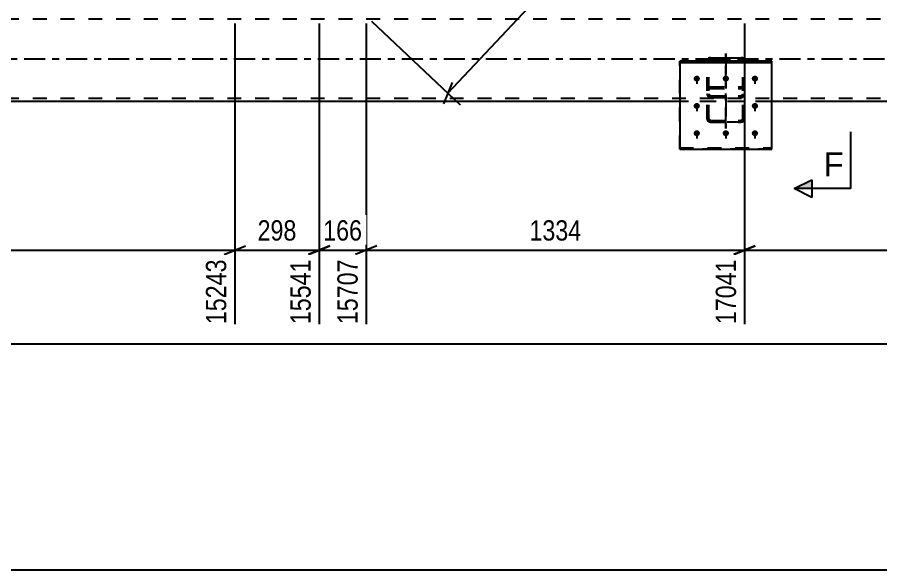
# Model space of a CAD drawing. Header units: millimetres. Extents: x -170 to 1019, y -677 to 164.
# Drawn here: x 539.1 to 660.8, y -199.6 to -121.7 of the extents above; entities that cross this region are included whole.
import ezdxf

# ---------------------------------------------------------------- set-up
doc = ezdxf.new("R2010")
doc.units = ezdxf.units.MM
doc.linetypes.add('DXK_LINE_DOT2', pattern=[3.9198, 1.9599, -1.9599])
doc.linetypes.add('DXK_LINE_DOT3', pattern=[5.9187, 2.979, -0.9799, 0.9799, -0.9799])
doc.styles.add('Arial', font='ARIAL.TTF', dxfattribs={"height": 0.2})
doc.styles.add('Arial Narrow', font='ARIALN.TTF', dxfattribs={"height": 0.2})

# ---------------------------------------------------------------- blocks, each defined once
blk = doc.blocks.new('Part-570387359-7584 - 7578')
at = {"color": 7, "linetype": 'DXK_LINE_DOT2'}
for p, q in [((636.4, -127.75), (636.36, -127.94)), ((636.6, -127.94), (636.62, -127.84)), ((636.62, -127.84), (636.67, -127.76)), ((636.84, -127.43), (636.66, -127.47)), ((636.67, -127.76), (636.75, -127.7)), ((636.75, -127.7), (636.84, -127.69)), ((636.84, -127.43), (641.16, -127.43)), ((636.84, -127.69), (641.16, -127.69)), ((641.34, -127.47), (641.16, -127.43)), ((641.16, -127.69), (641.25, -127.7)), ((641.25, -127.7), (641.33, -127.76)), ((641.33, -127.76), (641.38, -127.84)), ((641.38, -127.84), (641.4, -127.94)), ((641.64, -127.94), (641.6, -127.75)), ((636.36, -136.04), (636.36, -127.94)), ((636.6, -136.04), (636.6, -127.94)), ((641.4, -136.04), (641.4, -127.94)), ((641.64, -136.04), (641.64, -127.94)), ((636.66, -131.57), (636.84, -131.53)), ((636.84, -131.53), (641.16, -131.53)), ((641.16, -131.53), (641.34, -131.57)), ((636.36, -131.98), (636.4, -131.81)), ((636.36, -132.54), (636.4, -132.73)), ((636.4, -131.81), (636.5, -131.67)), ((636.5, -131.67), (636.66, -131.57)), ((636.62, -131.9), (636.6, -131.98)), ((636.62, -132.64), (636.6, -132.54)), ((636.67, -131.83), (636.62, -131.9)), ((636.67, -132.72), (636.62, -132.64)), ((636.75, -131.78), (636.67, -131.83)), ((636.75, -132.77), (636.67, -132.72)), ((636.84, -131.76), (636.75, -131.78)), ((636.84, -131.76), (641.16, -131.76)), ((641.25, -131.78), (641.16, -131.76)), ((641.33, -131.83), (641.25, -131.78)), ((641.33, -132.72), (641.25, -132.77)), ((641.38, -131.9), (641.33, -131.83)), ((641.38, -132.64), (641.33, -132.72)), ((641.34, -131.57), (641.5, -131.67)), ((641.4, -131.98), (641.38, -131.9)), ((641.4, -132.54), (641.38, -132.64)), ((641.5, -131.67), (641.6, -131.81)), ((641.6, -131.81), (641.64, -131.98)), ((641.6, -132.73), (641.64, -132.54)), ((636.66, -133.01), (636.75, -133.03)), ((636.84, -132.79), (636.75, -132.77)), ((636.75, -133.03), (636.84, -133.05)), ((636.84, -132.79), (641.16, -132.79)), ((636.84, -133.05), (641.16, -133.05)), ((641.25, -132.77), (641.16, -132.79)), ((641.16, -133.05), (641.33, -133.01)), ((641.33, -133.01), (641.34, -133.01)), ((636.4, -136.22), (636.36, -136.04)), ((636.5, -136.36), (636.4, -136.22)), ((636.66, -136.46), (636.5, -136.36)), ((636.6, -136.04), (636.62, -136.13)), ((636.62, -136.13), (636.67, -136.2)), ((636.67, -136.2), (636.75, -136.25)), ((636.75, -136.25), (636.84, -136.27)), ((636.84, -136.27), (641.16, -136.27)), ((641.16, -136.27), (641.25, -136.25)), ((641.25, -136.25), (641.33, -136.2)), ((641.33, -136.2), (641.38, -136.13)), ((641.5, -136.36), (641.34, -136.46)), ((641.38, -136.13), (641.4, -136.04)), ((641.6, -136.22), (641.5, -136.36)), ((641.64, -136.04), (641.6, -136.22)), ((636.84, -136.5), (636.66, -136.46)), ((641.16, -136.5), (636.84, -136.5)), ((641.34, -136.46), (641.16, -136.5))]:
    blk.add_line(p, q, dxfattribs=at)
at = {"color": 7, "linetype": 'DXK_LINE_DOT3'}
blk.add_line((639, -137.43), (639, -126.82), dxfattribs=at)
at = {"color": 7, "linetype": 'DXK_LINE_DOT2'}
for centre, start, end in [((636.86, -127.92), 114.32, 159.2417), ((641.14, -127.92), 20.7583, 65.68), ((636.86, -132.56), 200.7583, 245.68), ((641.14, -132.56), 294.32, 339.2417)]:
    blk.add_arc(centre, 0.496, start, end, dxfattribs=at)
blk = doc.blocks.new('Part-570387359-7583 - 7578')
at = {"color": 2, "linetype": 'Continuous'}
for p, q in [((636.37, -127.91), (636.4, -127.74)), ((636.66, -127.47), (636.84, -127.43)), ((636.84, -127.43), (641.16, -127.43)), ((641.16, -127.43), (641.34, -127.47)), ((641.6, -127.74), (641.63, -127.91))]:
    blk.add_line(p, q, dxfattribs=at)
at = {"color": 7, "linetype": 'DXK_LINE_DOT2'}
for p, q in [((636.62, -127.84), (636.6, -127.94)), ((636.67, -127.76), (636.62, -127.84)), ((636.75, -127.7), (636.67, -127.76)), ((636.84, -127.68), (636.75, -127.7)), ((636.84, -127.68), (641.16, -127.68)), ((641.25, -127.7), (641.16, -127.68)), ((641.33, -127.76), (641.25, -127.7)), ((641.38, -127.84), (641.33, -127.76)), ((641.4, -127.94), (641.38, -127.84)), ((636.36, -127.94), (636.37, -127.91)), ((636.36, -136.04), (636.36, -127.94)), ((636.6, -136.04), (636.6, -127.94)), ((641.4, -136.04), (641.4, -127.94)), ((641.63, -127.91), (641.64, -127.94)), ((641.64, -136.04), (641.64, -127.94)), ((636.84, -131.53), (636.66, -131.57)), ((636.84, -131.53), (641.16, -131.53)), ((641.34, -131.57), (641.16, -131.53)), ((636.4, -131.81), (636.36, -131.98)), ((636.4, -132.73), (636.36, -132.54)), ((636.5, -131.67), (636.4, -131.81)), ((636.66, -131.57), (636.5, -131.67)), ((636.6, -131.98), (636.62, -131.9)), ((636.6, -132.54), (636.62, -132.64)), ((636.62, -131.9), (636.67, -131.83)), ((636.62, -132.64), (636.67, -132.72)), ((636.67, -131.83), (636.75, -131.78)), ((636.67, -132.72), (636.75, -132.77)), ((636.75, -131.78), (636.84, -131.76)), ((636.84, -131.76), (641.16, -131.76)), ((641.16, -131.76), (641.25, -131.78)), ((641.25, -131.78), (641.33, -131.83)), ((641.25, -132.77), (641.33, -132.72)), ((641.33, -131.83), (641.38, -131.9)), ((641.33, -132.72), (641.38, -132.64)), ((641.5, -131.67), (641.34, -131.57)), ((641.38, -131.9), (641.4, -131.98)), ((641.38, -132.64), (641.4, -132.54)), ((641.6, -131.81), (641.5, -131.67)), ((641.64, -131.98), (641.6, -131.81)), ((641.64, -132.54), (641.6, -132.73)), ((636.84, -133.05), (636.66, -133.01)), ((636.75, -132.77), (636.84, -132.79)), ((636.84, -132.79), (641.16, -132.79)), ((636.84, -133.05), (641.16, -133.05)), ((641.16, -132.79), (641.25, -132.77)), ((641.34, -133.01), (641.16, -133.05)), ((636.36, -136.04), (636.4, -136.22)), ((636.4, -136.22), (636.5, -136.36)), ((636.5, -136.36), (636.66, -136.46)), ((636.62, -136.13), (636.6, -136.04)), ((636.67, -136.2), (636.62, -136.13)), ((636.75, -136.25), (636.67, -136.2)), ((636.84, -136.27), (636.75, -136.25)), ((636.84, -136.27), (641.16, -136.27)), ((641.25, -136.25), (641.16, -136.27)), ((641.33, -136.2), (641.25, -136.25)), ((641.38, -136.13), (641.33, -136.2)), ((641.34, -136.46), (641.5, -136.36)), ((641.4, -136.04), (641.38, -136.13)), ((641.5, -136.36), (641.6, -136.22)), ((641.6, -136.22), (641.64, -136.04)), ((636.66, -136.46), (636.84, -136.5)), ((636.84, -136.5), (641.16, -136.5)), ((641.16, -136.5), (641.34, -136.46))]:
    blk.add_line(p, q, dxfattribs=at)
at = {"color": 7, "linetype": 'DXK_LINE_DOT3'}
blk.add_line((639, -126.82), (639, -137.43), dxfattribs=at)
at = {"color": 2, "linetype": 'Continuous'}
for centre, start, end in [((636.86, -127.92), 114.3199, 159.2417), ((641.14, -127.92), 20.7583, 65.6801)]:
    blk.add_arc(centre, 0.496, start, end, dxfattribs=at)
at = {"color": 7, "linetype": 'DXK_LINE_DOT2'}
for centre, start, end in [((636.86, -132.56), 200.7583, 245.6801), ((641.14, -132.56), 294.3199, 339.2417)]:
    blk.add_arc(centre, 0.496, start, end, dxfattribs=at)
blk = doc.blocks.new('Part-570387359-7587 - 7578')
at = {"color": 2, "linetype": 'Continuous'}
for p, q in [((645.5, -127.91), (632.5, -127.91)), ((632.5, -127.91), (632.5, -140.34)), ((632.5, -128.13), (645.5, -128.13)), ((645.5, -140.34), (645.5, -127.91)), ((632.5, -140.34), (645.5, -140.34))]:
    blk.add_line(p, q, dxfattribs=at)
at = {"color": 7, "linetype": 'DXK_LINE_DOT2'}
blk.add_line((632.5, -140.12), (645.5, -140.12), dxfattribs=at)
blk = doc.blocks.new('Part-570387359-7681 - 7578')
at = {"color": 7, "linetype": 'DXK_LINE_DOT2'}
for p, q in [((632.5, -140.34), (632.5, -127.91)), ((632.5, -127.91), (645.5, -127.91)), ((632.5, -128.13), (645.5, -128.13)), ((645.5, -140.34), (645.5, -127.91)), ((632.5, -140.12), (645.5, -140.12)), ((645.5, -140.34), (632.5, -140.34))]:
    blk.add_line(p, q, dxfattribs=at)
blk = doc.blocks.new('Bolt-570387359-7679 - 7578')
at = {"linetype": 'Continuous'}
for points in [[(634.9, -129.97), (634.99, -129.98), (635.08, -130), (635.16, -130.05), (635.23, -130.1), (635.28, -130.17), (635.32, -130.25), (635.34, -130.34), (635.34, -130.42), (635.32, -130.51), (635.28, -130.59), (635.23, -130.66), (635.16, -130.72), (635.08, -130.76), (634.99, -130.78), (634.9, -130.79), (634.81, -130.78), (634.72, -130.76), (634.64, -130.72), (634.57, -130.66), (634.52, -130.59), (634.48, -130.51), (634.46, -130.42), (634.46, -130.34), (634.48, -130.25), (634.52, -130.17), (634.57, -130.1), (634.64, -130.05), (634.72, -130), (634.81, -129.98)], [(639, -129.97), (639.09, -129.98), (639.18, -130), (639.26, -130.05), (639.33, -130.1), (639.38, -130.17), (639.42, -130.25), (639.44, -130.34), (639.44, -130.42), (639.42, -130.51), (639.38, -130.59), (639.33, -130.66), (639.26, -130.72), (639.18, -130.76), (639.09, -130.78), (639, -130.79), (638.91, -130.78), (638.82, -130.76), (638.74, -130.72), (638.67, -130.66), (638.62, -130.59), (638.58, -130.51), (638.56, -130.42), (638.56, -130.34), (638.58, -130.25), (638.62, -130.17), (638.67, -130.1), (638.74, -130.05), (638.82, -130), (638.91, -129.98)], [(643.1, -129.97), (643.19, -129.98), (643.28, -130), (643.36, -130.05), (643.43, -130.1), (643.48, -130.17), (643.52, -130.25), (643.54, -130.34), (643.54, -130.42), (643.52, -130.51), (643.48, -130.59), (643.43, -130.66), (643.36, -130.72), (643.28, -130.76), (643.19, -130.78), (643.1, -130.79), (643.01, -130.78), (642.92, -130.76), (642.84, -130.72), (642.77, -130.66), (642.72, -130.59), (642.68, -130.51), (642.66, -130.42), (642.66, -130.34), (642.68, -130.25), (642.72, -130.17), (642.77, -130.1), (642.84, -130.05), (642.92, -130), (643.01, -129.98)], [(634.9, -133.82), (634.99, -133.83), (635.08, -133.86), (635.16, -133.9), (635.23, -133.96), (635.28, -134.03), (635.32, -134.11), (635.34, -134.19), (635.34, -134.28), (635.32, -134.36), (635.28, -134.44), (635.23, -134.51), (635.16, -134.57), (635.08, -134.61), (634.99, -134.64), (634.9, -134.65), (634.81, -134.64), (634.72, -134.61), (634.64, -134.57), (634.57, -134.51), (634.52, -134.44), (634.48, -134.36), (634.46, -134.28), (634.46, -134.19), (634.48, -134.11), (634.52, -134.03), (634.57, -133.96), (634.64, -133.9), (634.72, -133.86), (634.81, -133.83)], [(643.1, -133.82), (643.19, -133.83), (643.28, -133.86), (643.36, -133.9), (643.43, -133.96), (643.48, -134.03), (643.52, -134.11), (643.54, -134.19), (643.54, -134.28), (643.52, -134.36), (643.48, -134.44), (643.43, -134.51), (643.36, -134.57), (643.28, -134.61), (643.19, -134.64), (643.1, -134.65), (643.01, -134.64), (642.92, -134.61), (642.84, -134.57), (642.77, -134.51), (642.72, -134.44), (642.68, -134.36), (642.66, -134.28), (642.66, -134.19), (642.68, -134.11), (642.72, -134.03), (642.77, -133.96), (642.84, -133.9), (642.92, -133.86), (643.01, -133.83)], [(634.9, -137.67), (634.99, -137.68), (635.08, -137.71), (635.16, -137.75), (635.23, -137.81), (635.28, -137.88), (635.32, -137.96), (635.34, -138.04), (635.34, -138.13), (635.32, -138.21), (635.28, -138.29), (635.23, -138.36), (635.16, -138.42), (635.08, -138.46), (634.99, -138.49), (634.9, -138.5), (634.81, -138.49), (634.72, -138.46), (634.64, -138.42), (634.57, -138.36), (634.52, -138.29), (634.48, -138.21), (634.46, -138.13), (634.46, -138.04), (634.48, -137.96), (634.52, -137.88), (634.57, -137.81), (634.64, -137.75), (634.72, -137.71), (634.81, -137.68)], [(639, -137.67), (639.09, -137.68), (639.18, -137.71), (639.26, -137.75), (639.33, -137.81), (639.38, -137.88), (639.42, -137.96), (639.44, -138.04), (639.44, -138.13), (639.42, -138.21), (639.38, -138.29), (639.33, -138.36), (639.26, -138.42), (639.18, -138.46), (639.09, -138.49), (639, -138.5), (638.91, -138.49), (638.82, -138.46), (638.74, -138.42), (638.67, -138.36), (638.62, -138.29), (638.58, -138.21), (638.56, -138.13), (638.56, -138.04), (638.58, -137.96), (638.62, -137.88), (638.67, -137.81), (638.74, -137.75), (638.82, -137.71), (638.91, -137.68)], [(643.1, -137.67), (643.19, -137.68), (643.28, -137.71), (643.36, -137.75), (643.43, -137.81), (643.48, -137.88), (643.52, -137.96), (643.54, -138.04), (643.54, -138.13), (643.52, -138.21), (643.48, -138.29), (643.43, -138.36), (643.36, -138.42), (643.28, -138.46), (643.19, -138.49), (643.1, -138.5), (643.01, -138.49), (642.92, -138.46), (642.84, -138.42), (642.77, -138.36), (642.72, -138.29), (642.68, -138.21), (642.66, -138.13), (642.66, -138.04), (642.68, -137.96), (642.72, -137.88), (642.77, -137.81), (642.84, -137.75), (642.92, -137.71), (643.01, -137.68)]]:
    blk.add_hatch(color=1, dxfattribs=at).paths.add_polyline_path(points)
at = {"color": 1, "linetype": 'Continuous'}
for p, q in [((634.9, -129.98), (634.9, -131.12)), ((639, -129.98), (639, -131.12)), ((643.1, -129.98), (643.1, -131.12)), ((634.9, -133.84), (634.9, -134.97)), ((643.1, -133.84), (643.1, -134.97)), ((634.9, -137.69), (634.9, -138.82)), ((639, -137.69), (639, -138.82)), ((643.1, -137.69), (643.1, -138.82))]:
    blk.add_line(p, q, dxfattribs=at)
blk = doc.blocks.new('Bolt-570387359-7682 - 7578')
at = {"color": 1, "linetype": 'DXK_LINE_DOT2'}
for p, q in [((634.9, -129.98), (634.9, -131.12)), ((639, -129.98), (639, -131.12)), ((643.1, -129.98), (643.1, -131.12)), ((634.9, -133.84), (634.9, -134.97)), ((643.1, -133.84), (643.1, -134.97)), ((634.9, -137.69), (634.9, -138.83)), ((639, -137.69), (639, -138.83)), ((643.1, -137.69), (643.1, -138.83))]:
    blk.add_line(p, q, dxfattribs=at)
blk = doc.blocks.new('Part-570387359-7927 - 7578')
at = {"color": 7, "linetype": 'DXK_LINE_DOT2'}
for p, q in [((798, -122), (-40, -122)), ((798, -133.2), (-40, -133.2)), ((798, -133.6), (-27.5, -133.6)), ((645.5, -133.6), (632.5, -133.6))]:
    blk.add_line(p, q, dxfattribs=at)
at = {"color": 7, "linetype": 'DXK_LINE_DOT3'}
blk.add_line((-40, -127.6), (798, -127.6), dxfattribs=at)
at = {"color": 2, "linetype": 'Continuous'}
for p, q in [((632.5, -133.6), (465.5, -133.6)), ((793.2, -133.6), (645.5, -133.6))]:
    blk.add_line(p, q, dxfattribs=at)
blk = doc.blocks.new('StraightDimension-570387359-8501 - 7578')
at = {"color": 7, "linetype": 'Continuous'}
for p, q in [((641.64, -122.6), (641.64, -165.01)), ((689.73, -122.6), (689.73, -165.01)), ((643.14, -153.97), (640.14, -155.17)), ((641.64, -154.57), (689.73, -154.57)), ((688.23, -155.17), (691.23, -153.97))]:
    blk.add_line(p, q, dxfattribs=at)
at = {"color": 0}
blk.add_wipeout([(669.94, -153.82), (669.94, -149.62), (661.43, -149.62), (661.43, -153.82)], dxfattribs=at)
at = {"color": 3, "style": 'Arial Narrow'}
blk.add_text('1202', height=2.863, dxfattribs=at).set_placement((662.03, -153.22))
at = {"color": 0, "linetype": 'Continuous'}
blk.add_wipeout([(689.13, -155.27), (684.93, -155.27), (684.93, -165.61), (689.13, -165.61)], dxfattribs=at)
at = {"color": 3, "linetype": 'Continuous', "style": 'Arial Narrow'}
blk.add_text('18243', height=2.863, rotation=90.0002, dxfattribs=at).set_placement((688.53, -165.01))
blk = doc.blocks.new('StraightDimension-570387359-8514 - 7578')
at = {"color": 7, "linetype": 'Continuous'}
for p, q in [((588.27, -122.6), (588.27, -165.01)), ((641.64, -122.6), (641.64, -165.01)), ((589.77, -153.97), (586.77, -155.17)), ((588.27, -154.57), (641.64, -154.57)), ((640.14, -155.17), (643.14, -153.97))]:
    blk.add_line(p, q, dxfattribs=at)
at = {"color": 0}
blk.add_wipeout([(619.21, -153.82), (619.21, -149.62), (610.7, -149.62), (610.7, -153.82)], dxfattribs=at)
at = {"color": 3, "style": 'Arial Narrow'}
blk.add_text('1334', height=2.863, dxfattribs=at).set_placement((611.3, -153.22))
at = {"color": 0, "linetype": 'Continuous'}
blk.add_wipeout([(641.04, -155.27), (636.84, -155.27), (636.84, -165.61), (641.04, -165.61)], dxfattribs=at)
at = {"color": 3, "linetype": 'Continuous', "style": 'Arial Narrow'}
blk.add_text('17041', height=2.863, rotation=90.0002, dxfattribs=at).set_placement((640.44, -165.01))
blk = doc.blocks.new('StraightDimension-570387359-8527 - 7578')
at = {"color": 7, "linetype": 'Continuous'}
for p, q in [((581.64, -122.6), (581.64, -165.01)), ((588.27, -122.6), (588.27, -165.01)), ((580.14, -155.17), (583.14, -153.97)), ((581.64, -154.57), (588.27, -154.57)), ((589.77, -153.97), (586.77, -155.17))]:
    blk.add_line(p, q, dxfattribs=at)
at = {"color": 0}
blk.add_wipeout([(588.3, -153.82), (588.3, -149.62), (581.61, -149.62), (581.61, -153.82)], dxfattribs=at)
at = {"color": 0, "linetype": 'Continuous'}
blk.add_wipeout([(587.67, -155.27), (583.47, -155.27), (583.47, -165.61), (587.67, -165.61)], dxfattribs=at)
at = {"color": 3, "style": 'Arial Narrow'}
blk.add_text('166', height=2.863, dxfattribs=at).set_placement((582.21, -153.22))
at = {"color": 3, "linetype": 'Continuous', "style": 'Arial Narrow'}
blk.add_text('15707', height=2.863, rotation=90.0002, dxfattribs=at).set_placement((587.07, -165.01))
blk = doc.blocks.new('StraightDimension-570387359-8540 - 7578')
at = {"color": 7, "linetype": 'Continuous'}
for p, q in [((569.73, -122.6), (569.73, -165.01)), ((581.64, -122.6), (581.64, -165.01)), ((568.23, -155.17), (571.23, -153.97)), ((569.73, -154.57), (581.64, -154.57)), ((583.14, -153.97), (580.14, -155.17))]:
    blk.add_line(p, q, dxfattribs=at)
at = {"color": 0}
blk.add_wipeout([(579.03, -153.82), (579.03, -149.62), (572.35, -149.62), (572.35, -153.82)], dxfattribs=at)
at = {"color": 3, "style": 'Arial Narrow'}
blk.add_text('298', height=2.863, dxfattribs=at).set_placement((572.95, -153.22))
at = {"color": 0, "linetype": 'Continuous'}
blk.add_wipeout([(581.04, -155.27), (576.84, -155.27), (576.84, -165.61), (581.04, -165.61)], dxfattribs=at)
at = {"color": 3, "linetype": 'Continuous', "style": 'Arial Narrow'}
blk.add_text('15541', height=2.863, rotation=90.0002, dxfattribs=at).set_placement((580.44, -165.01))
blk = doc.blocks.new('StraightDimension-570387359-8553 - 7578')
at = {"color": 7, "linetype": 'Continuous'}
for p, q in [((468.27, -122.6), (468.27, -165.01)), ((569.73, -122.6), (569.73, -165.01)), ((469.77, -153.97), (466.77, -155.17)), ((468.27, -154.57), (569.73, -154.57)), ((568.23, -155.17), (571.23, -153.97))]:
    blk.add_line(p, q, dxfattribs=at)
at = {"color": 0}
blk.add_wipeout([(523.26, -153.82), (523.26, -149.62), (514.74, -149.62), (514.74, -153.82)], dxfattribs=at)
at = {"color": 3, "style": 'Arial Narrow'}
blk.add_text('2537', height=2.863, dxfattribs=at).set_placement((515.34, -153.22))
at = {"color": 0, "linetype": 'Continuous'}
blk.add_wipeout([(569.13, -155.27), (564.93, -155.27), (564.93, -165.61), (569.13, -165.61)], dxfattribs=at)
at = {"color": 3, "linetype": 'Continuous', "style": 'Arial Narrow'}
blk.add_text('15243', height=2.863, rotation=90.0002, dxfattribs=at).set_placement((568.53, -165.01))
blk = doc.blocks.new('StraightDimension-570387359-9042 - 7578')
at = {"color": 7, "linetype": 'Continuous'}
for p, q in [((637.09, -71.15), (649.63, -82.94)), ((647.3, -82.8), (648.48, -79.8)), ((599.79, -132.44), (647.89, -81.3)), ((589, -122.29), (601.54, -134.08)), ((600.38, -130.94), (599.2, -133.94))]:
    blk.add_line(p, q, dxfattribs=at)
at = {"color": 0}
blk.add_wipeout([(626.21, -103.25), (623.15, -100.38), (617.32, -106.58), (620.38, -109.46)], dxfattribs=at)
at = {"color": 3, "style": 'Arial Narrow'}
blk.add_text('1755', height=2.863, rotation=46.7591, dxfattribs=at).set_placement((620.35, -108.61))
blk = doc.blocks.new('StraightDimension-570387359-9479 - 7578')
at = {"color": 7, "linetype": 'Continuous'}
for p, q in [((640.91, -71.15), (631.93, -79.6)), ((635.14, -78.64), (632.21, -77.27)), ((633.67, -77.95), (681.77, -129.09)), ((689.01, -122.29), (680.02, -130.74)), ((680.3, -128.41), (683.23, -129.77))]:
    blk.add_line(p, q, dxfattribs=at)
at = {"color": 0}
blk.add_wipeout([(661.18, -106.11), (664.24, -103.23), (658.41, -97.03), (655.35, -99.91)], dxfattribs=at)
at = {"color": 3, "style": 'Arial Narrow'}
blk.add_text('1755', height=2.863, rotation=-46.7591, dxfattribs=at).set_placement((656.2, -99.93))
blk = doc.blocks.new('StraightDimension-570387359-18102 - 7578')
at = {"color": 7, "linetype": 'Continuous'}
blk.add_line((-41, -167.79), (839, -167.79), dxfattribs=at)
blk = doc.blocks.new('StraightDimension-570387359-6870 - 6343')
at = {"color": 7, "linetype": 'Continuous'}
blk.add_line((235.15, -199.64), (798, -199.64), dxfattribs=at)
blk = doc.blocks.new('SectionMark-570387359-19440 - 7578')
at = {"linetype": 'Continuous'}
for points in [[(651.14, 19.19), (651.14, 17.94), (648.64, 19.19)], [(651.14, -144.64), (651.14, -145.89), (648.64, -145.89)]]:
    blk.add_hatch(color=6, dxfattribs=at).paths.add_polyline_path(points)
at = {"color": 6, "linetype": 'Continuous'}
for p, q in [((648.64, 19.19), (651.14, 20.44)), ((651.14, 17.94), (651.14, 20.44)), ((656.64, 19.19), (648.64, 19.19)), ((648.64, 19.19), (651.14, 17.94)), ((656.64, 19.19), (656.64, 11.19)), ((656.64, -145.89), (656.64, -137.89)), ((648.64, -145.89), (651.14, -144.64)), ((651.14, -144.64), (651.14, -147.14)), ((656.64, -145.89), (648.64, -145.89)), ((651.14, -147.14), (648.64, -145.89))]:
    blk.add_line(p, q, dxfattribs=at)
at = {"color": 0, "linetype": 'Continuous'}
for points in [[(655.64, 13.94), (655.64, 17.44), (652.79, 17.44), (652.79, 13.94)], [(655.64, -144.14), (655.64, -140.64), (652.79, -140.64), (652.79, -144.14)]]:
    blk.add_wipeout(points, dxfattribs=at)
at = {"color": 3, "linetype": 'Continuous', "style": 'Arial'}
for p in [(652.79, 13.94), (652.79, -144.14)]:
    blk.add_text('F', height=3.34, dxfattribs=at).set_placement(p)

msp = doc.modelspace()

# ---------------------------------------------------------------- block references
for name in ['Part-570387359-7927 - 7578', 'Part-570387359-7584 - 7578', 'Part-570387359-7583 - 7578', 'Part-570387359-7587 - 7578', 'Part-570387359-7681 - 7578', 'Bolt-570387359-7679 - 7578', 'Bolt-570387359-7682 - 7578', 'StraightDimension-570387359-6870 - 6343']:
    msp.add_blockref(name, (0, 0))

# ---------------------------------------------------------------- next in the draw order: block references
msp.add_blockref('StraightDimension-570387359-8501 - 7578', (0, 0))

# ---------------------------------------------------------------- next in the draw order: block references
msp.add_blockref('StraightDimension-570387359-8514 - 7578', (0, 0))

# ---------------------------------------------------------------- next in the draw order: block references
msp.add_blockref('StraightDimension-570387359-8527 - 7578', (0, 0))

# ---------------------------------------------------------------- next in the draw order: block references
for name in ['StraightDimension-570387359-9042 - 7578', 'StraightDimension-570387359-8540 - 7578']:
    msp.add_blockref(name, (0, 0))

# ---------------------------------------------------------------- next in the draw order: block references
for name in ['StraightDimension-570387359-9479 - 7578', 'StraightDimension-570387359-8553 - 7578']:
    msp.add_blockref(name, (0, 0))

# ---------------------------------------------------------------- next in the draw order: block references
msp.add_blockref('StraightDimension-570387359-18102 - 7578', (0, 0))

# ---------------------------------------------------------------- next in the draw order: block references
msp.add_blockref('SectionMark-570387359-19440 - 7578', (0, 0))

doc.saveas('drawing.dxf')
